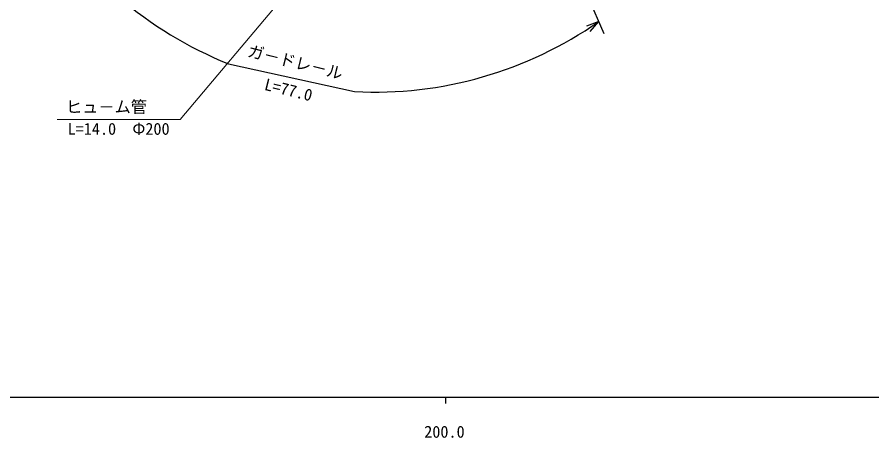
# Model space of a CAD drawing. Units: millimetres, scale not verified. Extents: x 40000 to 680000, y 20000 to 380000.
# Drawn here: x 201946 to 333763, y 198715 to 263562 of the extents above; entities that cross this region are included whole.
import ezdxf
from ezdxf.enums import TextEntityAlignment as Align

# ---------------------------------------------------------------- set-up
doc = ezdxf.new("R2010")
doc.units = ezdxf.units.MM
doc.header["$LTSCALE"] = 1000
for name, color, linetype, lineweight in [('M-STR-HTXT', 7, 'Continuous', 13), ('M-STR-STRC', 7, 'Continuous', 25), ('M-TTL-BAND', 7, 'Continuous', 25)]:
    doc.layers.add(name, color=color, linetype=linetype, lineweight=lineweight)
doc.styles.add('@ＭＳ ゴシック', font='')
doc.styles.add('ＭＳ ゴシック', font='')
doc.styles.get('@ＭＳ ゴシック').set_extended_font_data('@MS Gothic')
doc.styles.get('ＭＳ ゴシック').set_extended_font_data('MS Gothic')

msp = doc.modelspace()

# ---------------------------------------------------------------- linework, layer by layer
at = {"layer": 'M-STR-HTXT'}
for p in [(250813, 275938), (208101, 247761)]:
    msp.add_line(p, (227101, 247761), dxfattribs=at)
at = {"layer": 'M-STR-STRC'}
for p, q in [((280157, 289494), (292424, 261025)), ((291632, 262862), (289751, 262181)), ((290343, 261332), (291632, 262862)), ((234535, 256367), (254001, 252084))]:
    msp.add_line(p, q, dxfattribs=at)
for start, end in [(210.30317, 248.09921), (267.08383, 304.87986)]:
    msp.add_arc((257075, 312435), 60429, start, end, dxfattribs=at)
at = {"layer": 'M-TTL-BAND'}
for p, q in [((40000, 205000), (579000, 205000)), ((268000, 205000), (268000, 204000))]:
    msp.add_line(p, q, dxfattribs=at)

# ---------------------------------------------------------------- texts
at = {"layer": 'M-STR-HTXT', "style": 'ＭＳ ゴシック'}
msp.add_text('ヒュ－ム管', height=1833, dxfattribs=at).set_placement((209476, 248261), align=Align.BOTTOM_LEFT)
msp.add_text('L=14.0\u3000Φ200', height=1833, dxfattribs=at).set_placement((217601, 247261), align=Align.TOP_CENTER)
at = {"layer": 'M-STR-STRC', "style": 'ＭＳ ゴシック'}
msp.add_text('ガ－ドレ－ル', height=1833, rotation=346.102, dxfattribs=at).set_placement((244508, 255196), align=Align.BOTTOM_CENTER)
at = {"layer": 'M-STR-STRC', "style": '@ＭＳ ゴシック'}
msp.add_text('L=77.0', height=1833, rotation=346.102, dxfattribs=at).set_placement((244028, 253254), align=Align.TOP_CENTER)
at = {"layer": 'M-TTL-BAND', "style": 'ＭＳ ゴシック'}
msp.add_text('200.0', height=1833, dxfattribs=at).set_placement((267844, 198195), align=Align.BOTTOM_CENTER)

doc.saveas('drawing.dxf')
